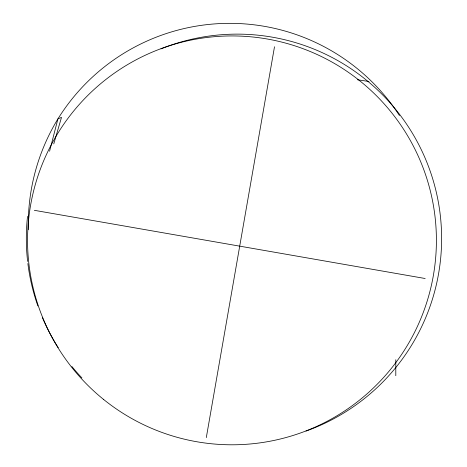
<?xml version="1.0" encoding="UTF-8"?>
<svg xmlns="http://www.w3.org/2000/svg" width="467" height="467" viewBox="0 0 467 467"><rect width="100%" height="100%" fill="white"/><g stroke="black" fill="none" stroke-linecap="round" stroke-linejoin="round"><path stroke-width="0.7" d="M206.309 437.585L274.503 46.758M49.578 151.25L57.914 118.904L61.51 117.351L53.752 143.912M357.436 79.746L368.994 81.509M34.354 210.319L425.174 278.513M395.8 359.742L395.8 375.696M399.46 115.565A202.269 202.269 0 0 0 57.914 118.904A202.602 202.602 0 0 0 28.353 229.776M161.004 48.854A204.429 204.429 0 0 1 428.327 166.042A204.429 204.429 0 0 1 306.008 431.059M81.929 377.943A202.602 202.602 0 0 1 71.9 366.542M58.229 347.652A202.602 202.602 0 0 1 42.351 317.496M37.868 305.926A202.602 202.602 0 0 1 27.88 263.557M27.617 261.386A202.602 202.602 0 0 1 27.535 216.396M103.54 399.413A204.429 204.429 0 0 0 433.931 272.074A204.429 204.429 0 0 0 158.453 49.619A204.429 204.429 0 0 0 103.54 399.413"/></g></svg>
